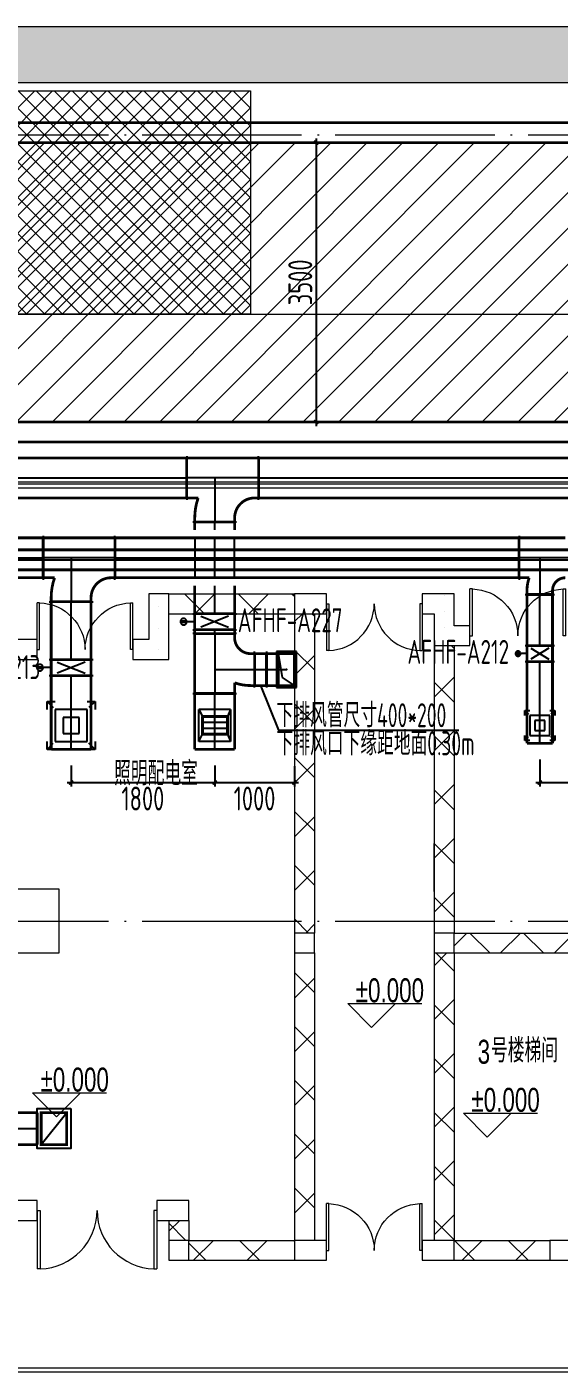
# Model space of a CAD drawing. Extents: x 4 to 13611208, y -605838 to 574722.
# Drawn here: x 13292093 to 13298765, y -14610 to 2240 of the extents above; entities that cross this region are included whole.
import ezdxf

# ---------------------------------------------------------------- set-up
doc = ezdxf.new("R2010")
doc.units = 0
doc.header["$LTSCALE"] = 1000
doc.header["$MEASUREMENT"] = 0
for name, pattern in [('CENTER2', [28.575, 19.05, -3.175, 3.175, -3.175]), ('DASH', [0.35, 0.25, -0.1]), ('DOTE', [2.42, 2, -0.2, 0.02, -0.2])]:
    doc.linetypes.add(name, pattern=pattern)
for name, color, linetype in [('DUCT-K-P中心线', 5, 'CENTER2'), ('DUCT-K-P标注', 7, 'Continuous'), ('DUCT-K-P法兰', 2, 'Continuous'), ('DUCT-K-P管', 191, 'Continuous'), ('DUCT-K-P管端线', 2, 'Continuous'), ('DUCT-K-P阀门', 7, 'Continuous'), ('DUCT-K-P风口', 7, 'Continuous'), ('DUCT-K-S中心线', 5, 'CENTER2'), ('DUCT-K-S标注', 7, 'Continuous'), ('DUCT-K-S法兰', 2, 'Continuous'), ('DUCT-K-S管', 40, 'Continuous'), ('DUCT-K-S管端线', 4, 'Continuous'), ('DUCT-K-S阀门', 7, 'Continuous'), ('DUCT-K-S风口', 7, 'Continuous'), ('DUCT-X-P中心线', 5, 'CENTER2'), ('DUCT-X-P管', 31, 'Continuous'), ('Hvac-Hide', 8, 'Continuous'), ('SDF-标注', 7, 'Continuous')]:
    doc.layers.add(name, color=color, linetype=linetype)
doc.layers.add('SDF-风管', color=3, linetype='Continuous', lineweight=20)
doc.layers.add('建筑底图', color=8, linetype='Continuous', lineweight=13)
doc.styles.add('67', font='gbenor.shx', dxfattribs={"width": 0.7, "bigfont": 'hztxt.shx'})
doc.styles.add('C', font='HZTXT_E', dxfattribs={"width": 0.7, "bigfont": 'HZTXT'})
doc.styles.add('du', font='gbenor.shx', dxfattribs={"width": 0.8, "bigfont": 'hztxt.shx'})
doc.dimstyles.new('67', dxfattribs={"dimscale": 100, "dimtxt": 3, "dimasz": 0.5, "dimexe": 0.5, "dimexo": 2, "dimgap": 0.5, "dimtad": 2, "dimdec": 0, "dimrnd": 5, "dimzin": 0, "dimdsep": 46, "dimtxsty": 'du', "dimblk": 'ARCHTICK', "dimcen": 0, "dimdle": 0.5, "dimclrd": 256, "dimclre": 256, "dimclrt": 256, "dimazin": 0, "dimtfac": 1, "dimtdec": 0, "dimtix": 1, "dimtmove": 2, "dimatfit": 3, "dimfxl": 100, "dimtolj": 1, "dimtzin": 0, "dimlwd": -1, "dimlwe": -1, "dimarcsym": 0})
pattern_1 = [(45, (0, 0), (-336.759605, 336.759605), []), (135, (0, 0), (-336.759605, -336.759605), [])]

# ---------------------------------------------------------------- blocks, each defined once
blk = doc.blocks.new('_FZH')
blk.add_lwpolyline([(-0.5, -0.5), (0.5, -0.5), (0.5, 0.5), (-0.5, 0.5)], close=True)
blk = doc.blocks.new('$DorLib2D$00000002')
for p, q in [((-0.5, 0), (-0.5, 0.4875)), ((-0.475, 0.4875), (-0.5, 0.4875)), ((-0.475, 0), (-0.475, 0.4875)), ((0.475, 0), (0.475, 0.4875)), ((0.475, 0.4875), (0.5, 0.4875)), ((0.5, 0), (0.5, 0.4875)), ((-0.5, 0), (-0.475, 0)), ((0.5, 0), (0.475, 0))]:
    blk.add_line(p, q)
at = {"lineweight": 13}
for centre, start, end in [((-0.4875, 0), 0, 88.53072), ((0.4875, 0), 91.46928, 180)]:
    blk.add_arc(centre, 0.4875, start, end, dxfattribs=at)
blk = doc.blocks.new('_ArchTick')
at = {"color": 0, "linetype": 'ByBlock', "const_width": 0.4}
blk.add_lwpolyline([(-0.5, -0.5), (0.5, 0.5)], dxfattribs=at)
blk = doc.blocks.new('*D660')
at = {"layer": 'SDF-标注', "ltscale": 0.5, "transparency": 16777216}
for p, q in [((13295947, 790), (13295670, 790)), ((13295720, 840), (13295720, -2760)), ((13295947, -2710), (13295670, -2710))]:
    blk.add_line(p, q, dxfattribs=at)
at = {"layer": 'SDF-标注', "ltscale": 0.5, "transparency": 16777216, "xscale": 50, "yscale": 50, "zscale": 50}
for p, rotation in [((13295720, 790), 90), ((13295720, -2710), 270)]:
    blk.add_blockref('_ArchTick', p, dxfattribs=dict(at, rotation=rotation))
at = {"layer": 'SDF-标注', "ltscale": 0.5, "transparency": 16777216, "insert": (13295520, -960), "char_height": 300, "attachment_point": 5, "rotation": 90, "style": 'du'}
blk.add_mtext('\\A1;3500', dxfattribs=at)
blk = doc.blocks.new('*D2065')
at = {"layer": 'DUCT-K-S标注', "transparency": 16777216}
for p, q in [((13292647, -7010), (13292647, -7276)), ((13294447, -7010), (13294447, -7276)), ((13292597, -7226), (13294497, -7226))]:
    blk.add_line(p, q, dxfattribs=at)
at = {"layer": 'DUCT-K-S标注', "transparency": 16777216, "xscale": 50, "yscale": 50, "zscale": 50, "rotation": 180}
blk.add_blockref('_ArchTick', (13292647, -7226), dxfattribs=at)
at = {"layer": 'DUCT-K-S标注', "transparency": 16777216, "xscale": 50, "yscale": 50, "zscale": 50}
blk.add_blockref('_ArchTick', (13294447, -7226), dxfattribs=at)
at = {"layer": 'DUCT-K-S标注', "transparency": 16777216, "insert": (13293547, -7426), "char_height": 300, "attachment_point": 5, "style": 'du'}
blk.add_mtext('\\A1;1800', dxfattribs=at)
blk = doc.blocks.new('*D2066')
at = {"layer": 'DUCT-K-S标注', "transparency": 16777216}
for p, q in [((13294447, -7010), (13294447, -7276)), ((13295447, -7019), (13295447, -7276)), ((13294397, -7226), (13295497, -7226))]:
    blk.add_line(p, q, dxfattribs=at)
at = {"layer": 'DUCT-K-S标注', "transparency": 16777216, "xscale": 50, "yscale": 50, "zscale": 50, "rotation": 180}
blk.add_blockref('_ArchTick', (13294447, -7226), dxfattribs=at)
at = {"layer": 'DUCT-K-S标注', "transparency": 16777216, "xscale": 50, "yscale": 50, "zscale": 50}
blk.add_blockref('_ArchTick', (13295447, -7226), dxfattribs=at)
at = {"layer": 'DUCT-K-S标注', "transparency": 16777216, "insert": (13294947, -7426), "char_height": 300, "attachment_point": 5, "style": 'du'}
blk.add_mtext('\\A1;1000', dxfattribs=at)
blk = doc.blocks.new('*D2067')
at = {"layer": 'DUCT-K-S标注', "transparency": 16777216}
for p, q in [((13298522, -6935), (13298522, -7276)), ((13300922, -6935), (13300922, -7276)), ((13298472, -7226), (13300972, -7226))]:
    blk.add_line(p, q, dxfattribs=at)
at = {"layer": 'DUCT-K-S标注', "transparency": 16777216, "xscale": 50, "yscale": 50, "zscale": 50, "rotation": 180}
blk.add_blockref('_ArchTick', (13298522, -7226), dxfattribs=at)
at = {"layer": 'DUCT-K-S标注', "transparency": 16777216, "xscale": 50, "yscale": 50, "zscale": 50}
blk.add_blockref('_ArchTick', (13300922, -7226), dxfattribs=at)
at = {"layer": 'DUCT-K-S标注', "transparency": 16777216, "insert": (13299722, -7426), "char_height": 300, "attachment_point": 5, "style": 'du'}
blk.add_mtext('\\A1;2400', dxfattribs=at)
blk = doc.blocks.new('$风口$00000060')
for p, q in [((-300, 300), (-200, 300)), ((-300, 200), (-300, 300)), ((-300, 300), (-223, 223)), ((200, 300), (300, 300)), ((300, 300), (223, 223)), ((300, 300), (300, 200)), ((-300, -300), (-300, -200)), ((-300, -300), (-223, -223)), ((-200, -300), (-300, -300)), ((300, -300), (200, -300)), ((300, -300), (223, -223)), ((300, -200), (300, -300))]:
    blk.add_line(p, q)
at = {"color": 0}
for p, q in [((-200, 200), (-200, -200)), ((200, 200), (-200, 200)), ((200, -200), (200, 200)), ((-100, 100), (-100, -100)), ((100, 100), (-100, 100)), ((100, -100), (100, 100)), ((-100, -100), (100, -100)), ((-200, -200), (200, -200))]:
    blk.add_line(p, q, dxfattribs=at)
blk = doc.blocks.new('$风口$00000108')
for p, q in [((-250, 135), (-190, 75)), ((-250, -135), (-250, 135)), ((250, 135), (200, 75)), ((250, 135), (250, -135)), ((200, 25), (-190, 25)), ((-250, -135), (-190, -75)), ((200, -25), (-190, -25)), ((200, -75), (250, -135)), ((250, -135), (-250, -135))]:
    blk.add_line(p, q)
at = {"linetype": 'Continuous'}
blk.add_line((250, 135), (-250, 135), dxfattribs=at)
at = {"lineweight": 40}
for p, q in [((-190, 75), (200, 75)), ((-190, -75), (-190, 75)), ((200, 75), (200, -75)), ((-190, -75), (200, -75))]:
    blk.add_line(p, q, dxfattribs=at)

msp = doc.modelspace()

# ---------------------------------------------------------------- hatches: boundary and pattern name
at = {"layer": '建筑底图'}
h = msp.add_hatch(dxfattribs=at)
h.set_pattern_fill('钢筋混凝土', color=8, scale=100, style=0)
h.set_pattern_definition([(45, (793255.26, 9e-08), (-176.7766953, 176.7766953), []), (50, (793255.26, 9e-08), (717.260183, -62.752135), [75, -825]), (355, (793255.26, 9e-08), (-138.751334, 752.192134), [60, -660]), (100.4514, (793315, -5.2), (578.50938, 689.439542), [63.74019, -701.14211]), (46.1842, (793255.26, 200), (1067.24105, -165.519014), [112.5, -1237.5]), (96.6356, (793344.2, 186.2), (934.662706, 974.11787), [95.61029, -1051.713]), (351.1842, (793255.3, 200), (934.66195, 974.1186), [90, -990]), (21, (793355.26, 150), (596.907052, -402.61889), [75, -825]), (326, (793355.26, 150), (243.31533, 725.150045), [60, -660]), (71.4514, (793405, 116.45), (840.22263, 322.530497), [63.74019, -701.14211]), (37.5, (793255.26, 9e-08), (12.1598553, 332.893854), [0, -652, 0, -670, 0, -662.5]), (7.5, (793255.26, 9e-08), (263.069537, 394.411712), [0, -382, 0, -637, 0, -252.5]), (327.5, (793032.26, 9e-08), (533.822436, -22.554872), [0, -250, 0, -780, 0, -1035]), (317.5, (792932.26, 9e-08), (583.18617, 100.104982), [0, -325, 0, -518, 0, -735])])
h.paths.add_polyline_path([(13310622.4, 1539.7), (13310622.4, 1689.7), (13310772.4, 1689.7), (13310772.4, 1539.7), (13310897.4, 1539.7), (13310897.4, 889.7), (13311597.4, 889.7), (13311597.4, 2239.7), (13281197.4, 2239.7), (13281197.4, 1539.7)])
h = msp.add_hatch(dxfattribs=at)
h.set_pattern_fill('ANSI37', color=8, scale=100)
h.set_pattern_definition([(45, (793255.26, 1000), (-112.2532015, 112.2532015), []), (135, (793255.26, 1000), (-112.2532015, -112.2532015), [])])
h.paths.add_polyline_path([(13294897.4, 1439.7), (13285897.4, 1439.7), (13285897.4, -1360.3), (13294897.4, -1360.3)])
at = {"layer": '建筑底图', "linetype": 'DASH'}
h = msp.add_hatch(dxfattribs=at)
h.set_pattern_fill('ANSI31', color=8, scale=200, style=0)
h.set_pattern_definition([(45, (793255.26, 9e-08), (-224.506403, 224.506403), [])])
h.paths.add_polyline_path([(13270997.4, -2710.3), (13310147.4, -2710.3), (13310147.4, 789.7), (13270997.4, 789.7)])
h = msp.add_hatch(dxfattribs=at)
h.set_pattern_fill('ANSI31', color=8, scale=200, style=0)
h.set_pattern_definition([(45, (793255.26, 9e-08), (-224.506403, 224.506403), [])])
h.paths.add_polyline_path([(13270997.4, -2710.3), (13310147.4, -2710.3), (13310147.4, 789.7), (13270997.4, 789.7)])
at = {"layer": '建筑底图'}
h = msp.add_hatch(dxfattribs=at)
h.set_pattern_fill('ANSI37', color=8, scale=300, style=0)
h.set_pattern_definition(pattern_1)
h.paths.add_polyline_path([(13295447.4, -5110.7), (13295447.4, -4860.7), (13293872.4, -4860.7), (13293872.4, -5110.7)])
h = msp.add_hatch(dxfattribs=at)
h.set_pattern_fill('ANSI37', color=8, scale=300, style=0)
h.set_pattern_definition(pattern_1)
h.paths.add_polyline_path([(13295447.4, -9110.3), (13295697.4, -9110.3), (13295697.4, -5110.7), (13295447.4, -5110.7)])
h = msp.add_hatch(dxfattribs=at)
h.set_pattern_fill('ANSI37', color=8, scale=300, style=0)
h.set_pattern_definition(pattern_1)
h.paths.add_polyline_path([(13297197.4, -9110.3), (13297447.4, -9110.3), (13297447.4, -5510.7), (13297197.4, -5510.7)])
h = msp.add_hatch(dxfattribs=at)
h.set_pattern_fill('ANSI37', color=8, scale=300, style=0)
h.set_pattern_definition(pattern_1)
h.paths.add_polyline_path([(13299797.4, -9360.3), (13299797.4, -9110.3), (13297447.4, -9110.3), (13297447.4, -9360.3)])
h = msp.add_hatch(dxfattribs=at)
h.set_pattern_fill('ANSI37', color=8, scale=300, style=0)
h.set_pattern_definition(pattern_1)
h.paths.add_polyline_path([(13295447.4, -12960.3), (13295697.4, -12960.3), (13295697.4, -9360.3), (13295447.4, -9360.3)])
h = msp.add_hatch(dxfattribs=at)
h.set_pattern_fill('ANSI37', color=8, scale=300, style=0)
h.set_pattern_definition(pattern_1)
h.paths.add_polyline_path([(13297197.4, -12960.3), (13297447.4, -12960.3), (13297447.4, -9360.3), (13297197.4, -9360.3)])
h = msp.add_hatch(dxfattribs=at)
h.set_pattern_fill('ANSI37', color=8, scale=300, style=0)
h.set_pattern_definition(pattern_1)
h.paths.add_polyline_path([(13293872.1, -12960.3), (13294122.1, -12960.3), (13294122.1, -12710.3), (13293872.1, -12710.3)])
h = msp.add_hatch(dxfattribs=at)
h.set_pattern_fill('ANSI37', color=8, scale=300, style=0)
h.set_pattern_definition(pattern_1)
h.paths.add_polyline_path([(13295447.4, -13210.3), (13295447.4, -12960.3), (13294122.1, -12960.3), (13294122.1, -13210.3)])
h = msp.add_hatch(dxfattribs=at)
h.set_pattern_fill('ANSI37', color=8, scale=300, style=0)
h.set_pattern_definition(pattern_1)
h.paths.add_polyline_path([(13298647.4, -13210.3), (13298647.4, -12960.3), (13297447.4, -12960.3), (13297447.4, -13210.3)])

# ---------------------------------------------------------------- linework, layer by layer
at = {"layer": 'DUCT-K-P中心线'}
for p, q in [((13289922.6, -3410.7), (13294097, -3410.7)), ((13294447.2, -3410.7), (13294097.2, -3410.7)), ((13294997.2, -3410.7), (13294447.2, -3410.7)), ((13294447.2, -3410.7), (13294447.2, -3960.7)), ((13294997.4, -3410.7), (13300662.2, -3410.7)), ((13294447.2, -4060.3), (13294447.2, -3960.9)), ((13294447.2, -5110.7), (13294447.2, -4760.3)), ((13294447.2, -5360.5), (13294447.2, -5311.1)), ((13294447.2, -5360.7), (13294447.2, -5810.7)), ((13294447.2, -5810.7), (13294447.2, -6110.7)), ((13294447.2, -5810.7), (13294947.2, -5810.7)), ((13294947.4, -5810.7), (13295097.2, -5810.7)), ((13295097.4, -5810.7), (13295347.4, -5810.7)), ((13294447.2, -6810.3), (13294447.2, -6110.9))]:
    msp.add_line(p, q, dxfattribs=at)
at = {"layer": 'DUCT-K-P标注'}
msp.add_lwpolyline([(13295022.3, -6010.7), (13295247.1, -6569.6), (13297508.6, -6569.6)], dxfattribs=at)
at = {"layer": 'DUCT-K-P法兰'}
for p, q in [((13294097.1, -3135.7), (13294097.1, -3685.7)), ((13294997.3, -3685.7), (13294997.3, -3135.7)), ((13294172.2, -3960.8), (13294722.2, -3960.8)), ((13294172.2, -5110.8), (13294722.2, -5110.8)), ((13294172.2, -5311), (13294722.2, -5311)), ((13294722.2, -5360.6), (13294172.2, -5360.6)), ((13294947.3, -6035.7), (13294947.3, -5585.7)), ((13295097.3, -5585.7), (13295097.3, -6035.7)), ((13295472.4, -5585.7), (13295222.4, -5585.7)), ((13295222.4, -5585.7), (13295222.4, -5610.7)), ((13295472.4, -6035.7), (13295472.4, -5585.7)), ((13295222.4, -6010.7), (13295222.4, -6035.7)), ((13295222.4, -6035.7), (13295472.4, -6035.7)), ((13294172.2, -6110.8), (13294722.2, -6110.8))]:
    msp.add_line(p, q, dxfattribs=at)
at = {"layer": 'DUCT-K-P法兰', "color": 18, "true_color": 0x000000}
for p in [(13294097, -3410.7, 3600), (13294097.2, -3410.7, 3600), (13294997.2, -3410.7, 3700), (13294997.4, -3410.7, 3700), (13294447.2, -3960.7, 3600), (13294447.2, -3960.9, 3600), (13294447.2, -5110.7, 3600), (13294447.2, -5110.9, 3600), (13294447.2, -5310.9, 3600), (13294447.2, -5311.1, 3600), (13294447.2, -5360.5, 3600), (13294447.2, -5360.7, 3600), (13294947.2, -5810.7, 3600), (13294947.4, -5810.7, 3600), (13295097.2, -5810.7, 3600), (13295097.4, -5810.7, 3600), (13295347.4, -5810.7, 3350), (13295347.4, -5810.7, 3349.8), (13294447.2, -6110.7, 3600), (13294447.2, -6110.9, 3600)]:
    msp.add_point(p, dxfattribs=at)
at = {"layer": 'DUCT-K-P管', "const_width": 35}
for points in [[(13294097, -3160.7), (13289922.6, -3160.7)], [(13294097, -3660.7), (13294097, -3160.7)], [(13294097.2, -3160.7), (13294947.2, -3160.7)], [(13294947.2, -3160.7), (13294997.2, -3160.7)], [(13300662.2, -3160.7), (13294997.4, -3160.7)], [(13294997.4, -3160.7), (13294997.4, -3660.7)], [(13289922.6, -3660.7), (13294097, -3660.7)], [(13294240.1, -3660.7), (13294097.2, -3660.7)], [(13294997.2, -3660.7), (13294947.2, -3660.7)], [(13294997.4, -3660.7), (13300662.2, -3660.7)], [(13294197.2, -3960.7), (13294197.2, -3910.7)], [(13294697.2, -3960.9), (13294197.2, -3960.9)], [(13294197.2, -3960.9), (13294197.2, -4060.3)], [(13294697.2, -3910.7), (13294697.2, -3960.7)], [(13294697.2, -4060.3), (13294697.2, -3960.9)], [(13294197.2, -4760.3), (13294197.2, -5110.7)], [(13294697.2, -5110.7), (13294697.2, -4760.3)], [(13294197.2, -5110.7), (13294697.2, -5110.7)], [(13294197.2, -5310.9), (13294197.2, -5110.9)], [(13294697.2, -5110.9), (13294697.2, -5310.9)], [(13294697.2, -5311.1), (13294197.2, -5311.1)], [(13294197.2, -5311.1), (13294197.2, -5360.5)], [(13294197.2, -5360.5), (13294697.2, -5360.5)], [(13294197.2, -5410.7), (13294197.2, -5360.7)], [(13294697.2, -5360.5), (13294697.2, -5311.1)], [(13294697.2, -5360.7), (13294697.2, -5410.7)], [(13294197.2, -6110.7), (13294197.2, -5410.7)], [(13294897.2, -5610.7), (13294947.2, -5610.7)], [(13295097.2, -5610.7), (13294947.4, -5610.7)], [(13294947.4, -5610.7), (13294947.4, -6010.7)], [(13295097.2, -6010.7), (13295097.2, -5610.7)], [(13295097.4, -5610.7), (13295447.4, -5610.7)], [(13295447.4, -5610.7), (13295447.4, -6010.7)], [(13294697.2, -5976.3), (13294697.2, -6110.7)], [(13294947.2, -6010.7), (13294897.2, -6010.7)], [(13294947.4, -6010.7), (13295097.2, -6010.7)], [(13295097.4, -6010.7), (13295447.4, -6010.7)], [(13294697.2, -6110.9), (13294197.2, -6110.9)], [(13294197.2, -6110.9), (13294197.2, -6810.3)], [(13294697.2, -6810.3), (13294697.2, -6110.9)], [(13294197.2, -6810.3), (13294697.2, -6810.3)]]:
    msp.add_lwpolyline(points, dxfattribs=at)
at = {"layer": 'DUCT-K-P管', "extrusion": (0, 0, -1), "const_width": 35}
for points in [[(-13294197.2, -3910.7, 0.0851642), (-13294240.1, -3660.7)], [(-13294897.2, -6010.7, 0.0851642), (-13294697.2, -5976.3)]]:
    msp.add_lwpolyline(points, format="xyb", dxfattribs=at)
at = {"layer": 'DUCT-K-P管', "const_width": 35}
for points in [[(13294947.2, -3660.7, 0.4142136), (13294697.2, -3910.7)], [(13294697.2, -5410.7, 0.4142136), (13294897.2, -5610.7)]]:
    msp.add_lwpolyline(points, format="xyb", dxfattribs=at)
at = {"layer": 'DUCT-K-P管', "color": 18, "true_color": 0x000000}
for p in [(13294097.2, -3410.7, 3600), (13294997.2, -3410.7, 3700), (13294447.2, -3960.7, 3600), (13294447.2, -5360.7, 3600), (13294947.2, -5810.7, 3600), (13295097.4, -5810.7, 3600), (13295347.4, -5810.7, 3350), (13294447.2, -6110.7, 3600)]:
    msp.add_point(p, dxfattribs=at)
at = {"layer": 'DUCT-K-P管端线'}
for p, q in [((13294097.2, -3660.7), (13294097.2, -3160.7)), ((13294997.2, -3160.7), (13294997.2, -3660.7)), ((13294697.2, -3960.7), (13294197.2, -3960.7)), ((13294197.2, -5110.9), (13294697.2, -5110.9)), ((13294197.2, -5310.9), (13294697.2, -5310.9)), ((13294197.2, -5360.7), (13294697.2, -5360.7)), ((13294947.2, -5610.7), (13294947.2, -6010.7)), ((13295097.4, -6010.7), (13295097.4, -5610.7)), ((13294697.2, -6110.7), (13294197.2, -6110.7))]:
    msp.add_line(p, q, dxfattribs=at)
at = {"layer": 'DUCT-K-P阀门'}
for p, q in [((13294017.8, -5203.9), (13294017.2, -5209.5)), ((13294017.2, -5209.5), (13294017.4, -5215)), ((13294017.4, -5215), (13294018.4, -5220.5)), ((13294019.1, -5198.5), (13294017.8, -5203.9)), ((13294018.4, -5220.5), (13294020.1, -5225.8)), ((13294021.2, -5193.3), (13294019.1, -5198.5)), ((13294024, -5188.5), (13294021.2, -5193.3)), ((13294027.4, -5184.1), (13294024, -5188.5)), ((13294031.5, -5180.2), (13294027.4, -5184.1)), ((13294036, -5176.9), (13294031.5, -5180.2)), ((13294031.6, -5221.8), (13294082.7, -5210.9)), ((13294082.7, -5221.8), (13294031.6, -5221.8)), ((13294082.7, -5210.9), (13294031.7, -5199.9)), ((13294031.7, -5199.9), (13294082.7, -5199.9)), ((13294040.9, -5174.3), (13294036, -5176.9)), ((13294046.1, -5172.4), (13294040.9, -5174.3)), ((13294051.6, -5171.3), (13294046.1, -5172.4)), ((13294057.2, -5170.9), (13294051.6, -5171.3)), ((13294062.7, -5171.3), (13294057.2, -5170.9)), ((13294068.2, -5172.4), (13294062.7, -5171.3)), ((13294073.4, -5174.3), (13294068.2, -5172.4)), ((13294078.4, -5176.9), (13294073.4, -5174.3)), ((13294082.9, -5180.2), (13294078.4, -5176.9)), ((13294086.9, -5184.1), (13294082.9, -5180.2)), ((13294090.3, -5188.5), (13294086.9, -5184.1)), ((13294093.1, -5193.3), (13294090.3, -5188.5)), ((13294095.2, -5198.5), (13294093.1, -5193.3)), ((13294094.3, -5225.8), (13294096, -5220.5)), ((13294096.6, -5203.9), (13294095.2, -5198.5)), ((13294096, -5220.5), (13294096.9, -5215)), ((13294097.1, -5209.5), (13294096.6, -5203.9)), ((13294096.9, -5215), (13294097.1, -5209.5)), ((13294197.2, -5210.9), (13294097.2, -5210.9)), ((13294622.1, -5140.8), (13294272.2, -5280.9)), ((13294272.2, -5140.9), (13294622.2, -5280.9)), ((13294020.1, -5225.8), (13294022.5, -5230.9)), ((13294022.5, -5230.9), (13294025.6, -5235.5)), ((13294025.6, -5235.5), (13294029.4, -5239.6)), ((13294029.4, -5239.6), (13294033.7, -5243.2)), ((13294033.7, -5243.2), (13294038.4, -5246.2)), ((13294038.4, -5246.2), (13294043.5, -5248.4)), ((13294043.5, -5248.4), (13294048.8, -5250)), ((13294048.8, -5250), (13294054.4, -5250.8)), ((13294054.4, -5250.8), (13294060, -5250.8)), ((13294060, -5250.8), (13294065.5, -5250)), ((13294065.5, -5250), (13294070.8, -5248.4)), ((13294070.8, -5248.4), (13294075.9, -5246.2)), ((13294075.9, -5246.2), (13294080.7, -5243.2)), ((13294080.7, -5243.2), (13294085, -5239.6)), ((13294085, -5239.6), (13294088.7, -5235.5)), ((13294088.7, -5235.5), (13294091.8, -5230.9)), ((13294091.8, -5230.9), (13294094.3, -5225.8))]:
    msp.add_line(p, q, dxfattribs=at)
at = {"layer": 'DUCT-K-S中心线'}
for p, q in [((13286322.6, -4410.3), (13292297, -4410.3)), ((13292647.2, -4410.3), (13292297.2, -4410.3)), ((13293197.2, -4410.3), (13292647.2, -4410.3)), ((13292647.2, -4410.3), (13292647.2, -4960.3)), ((13293197.4, -4410.3), (13298262.2, -4410.3)), ((13298522.4, -4410.3), (13298262.4, -4410.3)), ((13298892.4, -4410.3), (13298522.4, -4410.3)), ((13298522.4, -4410.3), (13298522.4, -4870.3)), ((13298522.4, -5510.7), (13298522.4, -4870.5)), ((13292647.2, -5685.7), (13292647.2, -4960.5)), ((13298522.4, -6735.3), (13298522.4, -5711.1)), ((13292647.2, -6810.3), (13292647.2, -5886.1))]:
    msp.add_line(p, q, dxfattribs=at)
at = {"layer": 'DUCT-K-S法兰'}
for p, q in [((13292297.1, -4135.3), (13292297.1, -4685.3)), ((13293197.3, -4685.3), (13293197.3, -4135.3)), ((13298262.3, -4135.3), (13298262.3, -4685.3)), ((13298337.4, -4870.4), (13298707.4, -4870.4)), ((13292372.2, -4960.4), (13292922.2, -4960.4)), ((13298337.4, -5510.8), (13298707.4, -5510.8)), ((13292372.2, -5685.8), (13292922.2, -5685.8)), ((13298337.4, -5711), (13298707.4, -5711)), ((13292372.2, -5886), (13292922.2, -5886))]:
    msp.add_line(p, q, dxfattribs=at)
at = {"layer": 'DUCT-K-S法兰', "color": 18, "true_color": 0x000000}
for p in [(13292297, -4410.3, 4200), (13292297.2, -4410.3, 4200), (13293197.2, -4410.3, 4300), (13293197.4, -4410.3, 4300), (13298262.2, -4410.3, 4300), (13298262.4, -4410.3, 4300), (13298522.4, -4870.3, 4200), (13298522.4, -4870.5, 4200), (13292647.2, -4960.3, 4200), (13292647.2, -4960.5, 4200), (13298522.4, -5510.7, 4200), (13298522.4, -5510.9, 4200), (13292647.2, -5685.7, 4200), (13292647.2, -5685.9, 4200), (13298522.4, -5710.9, 4200), (13298522.4, -5711.1, 4200), (13292647.2, -5885.9, 4200), (13292647.2, -5886.1, 4200)]:
    msp.add_point(p, dxfattribs=at)
at = {"layer": 'DUCT-K-S管', "const_width": 35}
for points in [[(13292297, -4160.3), (13286322.6, -4160.3)], [(13292297, -4660.3), (13292297, -4160.3)], [(13292297.2, -4160.3), (13293147.2, -4160.3)], [(13293147.2, -4160.3), (13293197.2, -4160.3)], [(13298262.2, -4160.3), (13293197.4, -4160.3)], [(13293197.4, -4160.3), (13293197.4, -4660.3)], [(13298262.2, -4660.3), (13298262.2, -4160.3)], [(13298262.4, -4160.3), (13298842.4, -4160.3)], [(13286322.6, -4660.3), (13292297, -4660.3)], [(13292440.1, -4660.3), (13292297.2, -4660.3)], [(13293197.2, -4660.3), (13293147.2, -4660.3)], [(13293197.4, -4660.3), (13298262.2, -4660.3)], [(13298389.8, -4660.3), (13298262.4, -4660.3)], [(13298362.4, -4870.3), (13298362.4, -4820.3)], [(13298682.4, -4870.5), (13298362.4, -4870.5)], [(13298362.4, -4870.5), (13298362.4, -5510.7)], [(13298682.4, -4820.3), (13298682.4, -4870.3)], [(13298682.4, -5510.7), (13298682.4, -4870.5)], [(13292397.2, -4960.3), (13292397.2, -4910.3)], [(13292897.2, -4960.5), (13292397.2, -4960.5)], [(13292397.2, -4960.5), (13292397.2, -5685.7)], [(13292897.2, -4910.3), (13292897.2, -4960.3)], [(13292897.2, -5685.7), (13292897.2, -4960.5)], [(13298362.4, -5510.7), (13298682.4, -5510.7)], [(13298362.4, -5710.9), (13298362.4, -5510.9)], [(13298682.4, -5510.9), (13298682.4, -5710.9)], [(13292397.2, -5685.7), (13292897.2, -5685.7)], [(13292397.2, -5885.9), (13292397.2, -5685.9)], [(13292897.2, -5685.9), (13292897.2, -5885.9)], [(13298682.4, -5711.1), (13298362.4, -5711.1)], [(13298362.4, -5711.1), (13298362.4, -6735.3)], [(13298682.4, -6735.3), (13298682.4, -5711.1)], [(13292897.2, -5886.1), (13292397.2, -5886.1)], [(13292397.2, -5886.1), (13292397.2, -6810.3)], [(13292897.2, -6810.3), (13292897.2, -5886.1)], [(13298362.4, -6735.3), (13298682.4, -6735.3)], [(13292397.2, -6810.3), (13292897.2, -6810.3)]]:
    msp.add_lwpolyline(points, dxfattribs=at)
at = {"layer": 'DUCT-K-S管', "extrusion": (0, 0, -1), "const_width": 35}
for points in [[(-13292397.2, -4910.3, 0.0851642), (-13292440.1, -4660.3)], [(-13298362.4, -4820.3, 0.0851642), (-13298389.8, -4660.3)]]:
    msp.add_lwpolyline(points, format="xyb", dxfattribs=at)
at = {"layer": 'DUCT-K-S管', "const_width": 35}
for points in [[(13293147.2, -4660.3, 0.4142136), (13292897.2, -4910.3)], [(13298842.4, -4660.3, 0.4142136), (13298682.4, -4820.3)]]:
    msp.add_lwpolyline(points, format="xyb", dxfattribs=at)
at = {"layer": 'DUCT-K-S管', "color": 18, "true_color": 0x000000}
for p in [(13292297.2, -4410.3, 4200), (13293197.2, -4410.3, 4300), (13298262.4, -4410.3, 4300), (13298522.4, -4870.3, 4200), (13292647.2, -4960.3, 4200)]:
    msp.add_point(p, dxfattribs=at)
at = {"layer": 'DUCT-K-S管端线'}
for p, q in [((13292297.2, -4660.3), (13292297.2, -4160.3)), ((13293197.2, -4160.3), (13293197.2, -4660.3)), ((13298262.4, -4660.3), (13298262.4, -4160.3)), ((13298682.4, -4870.3), (13298362.4, -4870.3)), ((13292897.2, -4960.3), (13292397.2, -4960.3)), ((13298362.4, -5510.9), (13298682.4, -5510.9)), ((13292397.2, -5685.9), (13292897.2, -5685.9)), ((13298362.4, -5710.9), (13298682.4, -5710.9)), ((13292397.2, -5885.9), (13292897.2, -5885.9))]:
    msp.add_line(p, q, dxfattribs=at)
at = {"layer": 'DUCT-K-S阀门'}
for p, q in [((13298634.3, -5540.8), (13298410.4, -5680.9)), ((13298410.4, -5540.9), (13298634.4, -5680.9)), ((13292822.1, -5715.8), (13292472.2, -5855.9)), ((13292472.2, -5715.9), (13292822.2, -5855.9)), ((13298218.8, -5605.9), (13298218.4, -5610.9)), ((13298218.4, -5610.9), (13298218.8, -5615.9)), ((13298219.9, -5601), (13298218.8, -5605.9)), ((13298218.8, -5615.9), (13298219.9, -5620.7)), ((13298221.9, -5596.3), (13298219.9, -5601)), ((13298219.9, -5620.7), (13298221.9, -5625.4)), ((13298224.5, -5592.1), (13298221.9, -5596.3)), ((13298221.9, -5625.4), (13298224.5, -5629.7)), ((13298227.7, -5588.2), (13298224.5, -5592.1)), ((13298224.5, -5629.7), (13298227.7, -5633.5)), ((13298231.6, -5585), (13298227.7, -5588.2)), ((13298227.7, -5633.5), (13298231.6, -5636.7)), ((13298229.9, -5619.6), (13298270.8, -5610.9)), ((13298270.8, -5619.6), (13298229.9, -5619.6)), ((13298270.8, -5610.9), (13298230, -5602.1)), ((13298230, -5602.1), (13298270.8, -5602.1)), ((13298235.8, -5582.3), (13298231.6, -5585)), ((13298231.6, -5636.7), (13298235.8, -5639.4)), ((13298240.5, -5580.4), (13298235.8, -5582.3)), ((13298235.8, -5639.4), (13298240.5, -5641.3)), ((13298245.4, -5579.3), (13298240.5, -5580.4)), ((13298240.5, -5641.3), (13298245.4, -5642.5)), ((13298250.4, -5578.9), (13298245.4, -5579.3)), ((13298245.4, -5642.5), (13298250.4, -5642.9)), ((13298255.4, -5579.3), (13298250.4, -5578.9)), ((13298250.4, -5642.9), (13298255.4, -5642.5)), ((13298260.3, -5580.4), (13298255.4, -5579.3)), ((13298255.4, -5642.5), (13298260.3, -5641.3)), ((13298264.9, -5582.3), (13298260.3, -5580.4)), ((13298260.3, -5641.3), (13298264.9, -5639.4)), ((13298269.2, -5585), (13298264.9, -5582.3)), ((13298264.9, -5639.4), (13298269.2, -5636.7)), ((13298273, -5588.2), (13298269.2, -5585)), ((13298269.2, -5636.7), (13298273, -5633.5)), ((13298276.3, -5592.1), (13298273, -5588.2)), ((13298273, -5633.5), (13298276.3, -5629.7)), ((13298278.9, -5596.3), (13298276.3, -5592.1)), ((13298276.3, -5629.7), (13298278.9, -5625.4)), ((13298280.8, -5601), (13298278.9, -5596.3)), ((13298278.9, -5625.4), (13298280.8, -5620.7)), ((13298282, -5605.9), (13298280.8, -5601)), ((13298280.8, -5620.7), (13298282, -5615.9)), ((13298282.4, -5610.9), (13298282, -5605.9)), ((13298282, -5615.9), (13298282.4, -5610.9)), ((13298362.4, -5610.9), (13298282.4, -5610.9)), ((13292217.8, -5778.9), (13292217.2, -5784.5)), ((13292217.2, -5784.5), (13292217.4, -5790)), ((13292217.4, -5790), (13292218.4, -5795.5)), ((13292219.1, -5773.5), (13292217.8, -5778.9)), ((13292218.4, -5795.5), (13292220.1, -5800.8)), ((13292221.2, -5768.3), (13292219.1, -5773.5)), ((13292220.1, -5800.8), (13292222.5, -5805.9)), ((13292224, -5763.5), (13292221.2, -5768.3)), ((13292222.5, -5805.9), (13292225.6, -5810.5)), ((13292227.4, -5759.1), (13292224, -5763.5)), ((13292225.6, -5810.5), (13292229.4, -5814.6)), ((13292231.5, -5755.2), (13292227.4, -5759.1)), ((13292229.4, -5814.6), (13292233.7, -5818.2)), ((13292236, -5751.9), (13292231.5, -5755.2)), ((13292231.6, -5796.8), (13292282.7, -5785.9)), ((13292282.7, -5796.8), (13292231.6, -5796.8)), ((13292282.7, -5785.9), (13292231.7, -5774.9)), ((13292231.7, -5774.9), (13292282.7, -5774.9)), ((13292233.7, -5818.2), (13292238.4, -5821.2)), ((13292240.9, -5749.3), (13292236, -5751.9)), ((13292238.4, -5821.2), (13292243.5, -5823.4)), ((13292246.1, -5747.4), (13292240.9, -5749.3)), ((13292243.5, -5823.4), (13292248.8, -5825)), ((13292251.6, -5746.3), (13292246.1, -5747.4)), ((13292248.8, -5825), (13292254.4, -5825.8)), ((13292257.2, -5745.9), (13292251.6, -5746.3)), ((13292254.4, -5825.8), (13292260, -5825.8)), ((13292262.7, -5746.3), (13292257.2, -5745.9)), ((13292260, -5825.8), (13292265.5, -5825)), ((13292268.2, -5747.4), (13292262.7, -5746.3)), ((13292265.5, -5825), (13292270.8, -5823.4)), ((13292273.4, -5749.3), (13292268.2, -5747.4)), ((13292270.8, -5823.4), (13292275.9, -5821.2)), ((13292278.4, -5751.9), (13292273.4, -5749.3)), ((13292275.9, -5821.2), (13292280.7, -5818.2)), ((13292282.9, -5755.2), (13292278.4, -5751.9)), ((13292280.7, -5818.2), (13292285, -5814.6)), ((13292286.9, -5759.1), (13292282.9, -5755.2)), ((13292285, -5814.6), (13292288.7, -5810.5)), ((13292290.3, -5763.5), (13292286.9, -5759.1)), ((13292288.7, -5810.5), (13292291.8, -5805.9)), ((13292293.1, -5768.3), (13292290.3, -5763.5)), ((13292291.8, -5805.9), (13292294.3, -5800.8)), ((13292295.2, -5773.5), (13292293.1, -5768.3)), ((13292294.3, -5800.8), (13292296, -5795.5)), ((13292296.6, -5778.9), (13292295.2, -5773.5)), ((13292296, -5795.5), (13292296.9, -5790)), ((13292297.1, -5784.5), (13292296.6, -5778.9)), ((13292296.9, -5790), (13292297.1, -5784.5)), ((13292397.2, -5785.9), (13292297.2, -5785.9))]:
    msp.add_line(p, q, dxfattribs=at)
at = {"layer": 'DUCT-X-P中心线'}
for p, q in [((13291541.4, -4435.7), (13300662.4, -4435.7)), ((13286272.4, -11560.3), (13292222.4, -11560.3))]:
    msp.add_line(p, q, dxfattribs=at)
at = {"layer": 'DUCT-X-P管', "const_width": 35}
for points in [[(13300662.4, -4310.7), (13291541.4, -4310.7)], [(13291541.4, -4560.7), (13300662.4, -4560.7)], [(13292222.4, -11360.3), (13286272.4, -11360.3)], [(13292222.4, -11760.3), (13292222.4, -11360.3)], [(13286272.4, -11760.3), (13292222.4, -11760.3)]]:
    msp.add_lwpolyline(points, dxfattribs=at)
at = {"layer": 'DUCT-X-P管'}
msp.add_lwpolyline([(13292642.4, -11310.3), (13292642.4, -11810.3), (13292222.4, -11810.3), (13292222.4, -11310.3)], close=True, dxfattribs=at)
at = {"layer": 'DUCT-X-P管', "const_width": 35}
msp.add_lwpolyline([(13292592.4, -11360.3), (13292592.4, -11760.3), (13292272.4, -11760.3), (13292272.4, -11360.3)], close=True, dxfattribs=at)
at = {"layer": 'DUCT-X-P管'}
msp.add_lwpolyline([(13292272.4, -11760.3), (13292592.4, -11360.3)], dxfattribs=at)
at = {"layer": 'Hvac-Hide'}
for p, q in [((13294197.2, -4160.3), (13294197.2, -4660.3)), ((13294447.2, -4660.3), (13294447.2, -4160.3)), ((13294697.2, -4660.3), (13294697.2, -4160.3)), ((13295222.4, -5610.7), (13295222.4, -6010.7)), ((13295447.4, -5610.7), (13295247.4, -5610.7)), ((13295247.4, -5610.7), (13295247.4, -6010.7)), ((13295297.4, -5910.7), (13295247.4, -5610.7)), ((13295447.4, -6010.7), (13295447.4, -5610.7)), ((13295247.4, -6010.7), (13295447.4, -6010.7)), ((13295447.4, -6010.7), (13295297.4, -5910.7))]:
    msp.add_line(p, q, dxfattribs=at)
at = {"layer": 'SDF-风管', "const_width": 35}
for points, elevation in [([(13455221.7, -2960.3), (13455622.1, -2960.3), (13455622.1, 389.7), (13310397.1, 389.7), (13310397.1, 1039.7), (13270747.1, 1039.7), (13270747.1, -2960.3)], 8250), ([(13274622.1, -2710.3), (13316047.3, -2710.3)], 4115)]:
    msp.add_lwpolyline(points, dxfattribs=dict(at, elevation=elevation))
for points in [[(13455372.1, -2710.3), (13455372.1, 139.7), (13310147.1, 139.7), (13310147.1, 789.7), (13270997.1, 789.7), (13270997.1, -2710.3), (13272122.1, -2710.3)], [(13274622.1, -2960.3), (13316047.3, -2960.3)]]:
    msp.add_lwpolyline(points, dxfattribs=at)
at = {"layer": '建筑底图', "color": 8}
for p, q in [((13311597.4, 2239.7), (13207597.4, 2239.7)), ((13310622.4, 1539.7), (13206897.4, 1539.7)), ((13291744.6, -3460.3), (13303897.4, -3460.3)), ((13293872.4, -4860.7), (13293622.4, -4860.7)), ((13293622.4, -4860.7), (13293622.4, -5435.7)), ((13293872.4, -5685.7), (13293872.4, -4860.7)), ((13293872.4, -4860.7), (13295447.4, -4860.7)), ((13297047.4, -4860.7), (13297047.4, -5110.7)), ((13297447.4, -4860.7), (13297047.4, -4860.7)), ((13297322.4, -4885.7), (13297322.4, -4885.7)), ((13297447.4, -5260.7), (13297447.4, -4860.7)), ((13293747.4, -5025), (13293747.4, -5025)), ((13293872.4, -5110.7), (13295447.4, -5110.7)), ((13295447.4, -5110.7), (13295447.4, -9110.3)), ((13295697.4, -5110.7), (13295697.4, -9110.3)), ((13297047.4, -5110.7), (13297197.4, -5110.7)), ((13297197.4, -5110.7), (13297197.4, -5510.7)), ((13297322.4, -5085.7), (13297322.4, -5085.7)), ((13293747.4, -5292.8), (13293747.4, -5292.8)), ((13297322.4, -5285.7), (13297322.4, -5285.7)), ((13297647.4, -5260.7), (13297447.4, -5260.7)), ((13297647.4, -5510.7), (13297647.4, -5260.7)), ((13293622.4, -5435.7), (13293422.4, -5435.7)), ((13293422.4, -5435.7), (13293422.4, -5685.7)), ((13297197.4, -5510.7), (13297197.4, -9110.3)), ((13297197.4, -5510.7), (13297647.4, -5510.7)), ((13297447.4, -5510.7), (13297447.4, -9110.3)), ((13293422.4, -5685.7), (13293872.4, -5685.7)), ((13293747.4, -5560.7), (13293747.4, -5560.7)), ((13297197.4, -8588.9), (13297197.4, -7988.9)), ((13297447.4, -9110.3), (13299797.4, -9110.3)), ((13295447.4, -9360.3), (13295447.4, -12960.3)), ((13295697.4, -9360.3), (13295697.4, -12960.3)), ((13297197.4, -9360.3), (13297197.4, -12960.3)), ((13297447.4, -9360.3), (13299797.4, -9360.3)), ((13297447.4, -9360.3), (13297447.4, -12960.3)), ((13296414.5, -10294.5), (13296114.5, -9994.5)), ((13296114.5, -9994.5), (13297043.2, -9994.5)), ((13296414.5, -10294.5), (13296714.5, -9994.5)), ((13292463, -11413), (13292163, -11113)), ((13292163, -11113), (13293091.7, -11113)), ((13292463, -11413), (13292763, -11113)), ((13297865, -11666.5), (13297565, -11366.5)), ((13297565, -11366.5), (13298493.7, -11366.5)), ((13297865, -11666.5), (13298165, -11366.5)), ((13293872.1, -12710.3), (13293872.1, -12960.3)), ((13294122.1, -12710.3), (13294122.1, -12960.3)), ((13294122.1, -12960.3), (13295447.4, -12960.3)), ((13297447.4, -12960.3), (13298647.4, -12960.3)), ((13294122.1, -13210.3), (13295447.4, -13210.3)), ((13297447.4, -13210.3), (13298647.4, -13210.3)), ((13303897.4, -14610.3), (13285147.4, -14610.3))]:
    msp.add_line(p, q, dxfattribs=at)
at = {"layer": '建筑底图', "color": 8, "linetype": 'DASH'}
for p, q in [((13270747.4, 1039.7), (13310397.4, 1039.7)), ((13270997.4, 789.7), (13310147.4, 789.7)), ((13270997.4, -2710.3), (13455372.4, -2710.3)), ((13270997.4, -2960.3), (13455622.4, -2960.3))]:
    msp.add_line(p, q, dxfattribs=at)
at = {"layer": '建筑底图', "color": 8, "linetype": 'DOTE'}
for p, q in [((13119297.4, 889.7), (13332922.4, 889.7)), ((13119297.4, -8960.3), (13476260, -8960.3))]:
    msp.add_line(p, q, dxfattribs=at)
at = {"layer": '建筑底图', "color": 8, "linetype": 'Continuous'}
for p, q in [((13291745.2, -3485.3), (13303947.4, -3485.3)), ((13291745.2, -3535.3), (13303947.4, -3535.3)), ((13303947.4, -14560.3), (13285247.4, -14560.3))]:
    msp.add_line(p, q, dxfattribs=at)
at = {"layer": '建筑底图', "color": 8}
msp.add_lwpolyline([(13285897.4, -1360.3), (13285897.4, 1439.7), (13294897.4, 1439.7), (13294897.4, -1360.3)], close=True, dxfattribs=at)
at = {"layer": '建筑底图', "color": 8, "ltscale": 0.1, "flags": 128}
msp.add_lwpolyline([(13236690.1, -1350.1), (13237690.1, -1352.3), (13238690.1, -1354.1), (13239690.1, -1355.6), (13240690.1, -1356.9), (13241690.1, -1357.9), (13242690.1, -1358.7), (13243690.1, -1359.3), (13244690.1, -1359.7), (13245690.1, -1360), (13246690.1, -1360.1), (13247690.1, -1360.2), (13248690.1, -1360.3), (13249690.1, -1360.3), (13434274.3, -1360.3)], dxfattribs=at)

# ---------------------------------------------------------------- block references
at = {"layer": 'DUCT-K-P风口', "xscale": 0.8, "yscale": 1.481481481481482}
msp.add_blockref('$风口$00000108', (13294447.2, -6510.3, 3385), dxfattribs=at)
at = {"layer": 'DUCT-K-S风口'}
msp.add_blockref('$风口$00000060', (13292647.2, -6510.3, 3325), dxfattribs=at)
at = {"layer": 'DUCT-K-S风口', "xscale": 0.625, "yscale": 0.625}
msp.add_blockref('$风口$00000060', (13298522.4, -6510.3, 3515), dxfattribs=at)
at = {"layer": '建筑底图', "color": 8}
for p, xscale, yscale, zscale in [((13295647.4, -4985.7), 399.9999999832362, 250.0000007901108, 250.0000007901108), ((13295572.4, -9235.3), 250, 250, 250), ((13297322.4, -9235.3), 250, 250, 250), ((13295647.4, -13085.3), 400.0000033732504, 249.9999968825141, 249.9999968825141)]:
    msp.add_blockref('_FZH', p, dxfattribs=dict(at, xscale=xscale, yscale=yscale, zscale=zscale))
for name, p, xscale, yscale, zscale, rotation in [('$DorLib2D$00000002', (13298247.4, -5385.7), -1200, 1200, -1200, 359.9999999924664), ('$DorLib2D$00000002', (13292822.4, -5560.7), 1200, -1200, 1200, 180), ('$DorLib2D$00000002', (13296447.4, -4985.7), -1200, -1200, -1200, 359.9999999908219), ('_FZH', (13291897.4, -5560.7), 649.9999999962747, 249.9999999753782, 249.9999999753782, 2.119041561922651e-09), ('_FZH', (13291897.4, -8960.3), 800, 1200, 1200, 270), ('_FZH', (13291997.4, -12585.3), 449.9999999664724, 250.0000000105938, 250.0000000105938, 3.127538877994935e-09), ('_FZH', (13293922.2, -12585.3), 399.7500258795917, 250.0000000093478, 250.0000000093478, 3.127524770541801e-09), ('$DorLib2D$00000002', (13292972.4, -12585.3), -1500, -1500, -1500, 2.295735496989418e-06), ('$DorLib2D$00000002', (13296447.4, -13085.3), -1200, 1200, -1200, 4.451941809846792e-07), ('_FZH', (13293997.1, -13085.3), 250.0000038146973, 249.9999999473093, 249.9999999473093, 3.127446189671272e-09), ('_FZH', (13297247.4, -13085.3), 400.0000024661422, 250, 250, 359.999999992246), ('_FZH', (13298847.4, -13085.3), 400.0000024661422, 250, 250, 359.999999992246)]:
    msp.add_blockref(name, p, dxfattribs=dict(at, xscale=xscale, yscale=yscale, zscale=zscale, rotation=rotation))

# ---------------------------------------------------------------- texts
at = {"layer": 'DUCT-K-P标注'}
for s, style, width, p in [('AFHF-A227', '67', 0.75, (13294737.4, -5342.5, 8360)), ('AFHF-A212', '67', 0.75, (13296863.5, -5738.6, 11760)), ('AFHF-A213', '67', 0.75, (13290983.1, -5929.9, 12000)), ('下排风管尺寸400*200', 'du', 0.7, (13295222.8, -6532.1, -3700)), ('下排风口下缘距地面0.30m', 'du', 0.7, (13295222.8, -6884.5, -3700))]:
    msp.add_text(s, height=300, dxfattribs=dict(at, style=style, width=width)).set_placement(p)
at = {"layer": '建筑底图', "color": 8, "style": 'C', "width": 0.7}
for s, p in [('照明配电室', (13293186.7, -7260.5)), ('%%P0.000', (13296215.2, -9978)), ('3', (13297743.3, -10747.6)), ('号楼梯间', (13297911.1, -10732.2)), ('%%P0.000', (13292263.7, -11096.5)), ('%%P0.000', (13297665.7, -11350))]:
    msp.add_text(s, height=300, dxfattribs=at).set_placement(p)

# ---------------------------------------------------------------- dimensions: what is measured, and where the dimension line sits
at = {"layer": 'DUCT-K-S标注'}
for base, p1, p2, picture, middle in [((13300922.4, -7226.3), (13298522.4, -6735.3, 3600), (13300922.4, -6735.3, 3100), '*D2067', (13299722.4, -7426.3)), ((13294447.2, -7226.3), (13292647.2, -6810.3, 3600), (13294447.2, -6810.3, 3100), '*D2065', (13293547.2, -7426.3)), ((13295447.4, -7226.3), (13294447.2, -6810.3, 3100), (13295447.4, -6819), '*D2066', (13294947.3, -7426.3))]:
    dim = msp.add_linear_dim(base=base, p1=p1, p2=p2, dimstyle='67', dxfattribs=at)
    dim.commit()
    dim.dimension.update_dxf_attribs({"geometry": picture, "text_midpoint": middle})
at = {"layer": 'SDF-标注', "ltscale": 0.5}
dim = msp.add_linear_dim(base=(13295720.4, -2710.3), p1=(13296146.6, 789.7), p2=(13296146.6, -2710.3), angle=90, dimstyle='67', dxfattribs=at)
dim.commit()
dim.dimension.update_dxf_attribs({"geometry": '*D660', "text_midpoint": (13295520.4, -960.3)})

doc.saveas('drawing.dxf')
